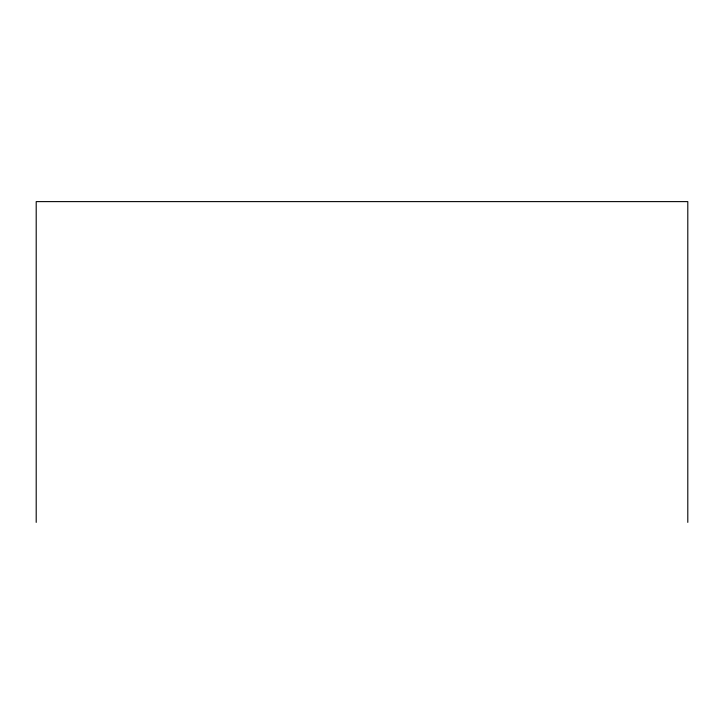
<?xml version="1.0" encoding="UTF-8"?>
<svg xmlns="http://www.w3.org/2000/svg" width="724" height="724" viewBox="0 0 724 724"><rect width="100%" height="100%" fill="white"/><g stroke="black" fill="none" stroke-linecap="round" stroke-linejoin="round"><path stroke-width="1.09" d="M687.8 522.384L687.8 201.616L36.2 201.616L36.2 522.384"/></g></svg>
